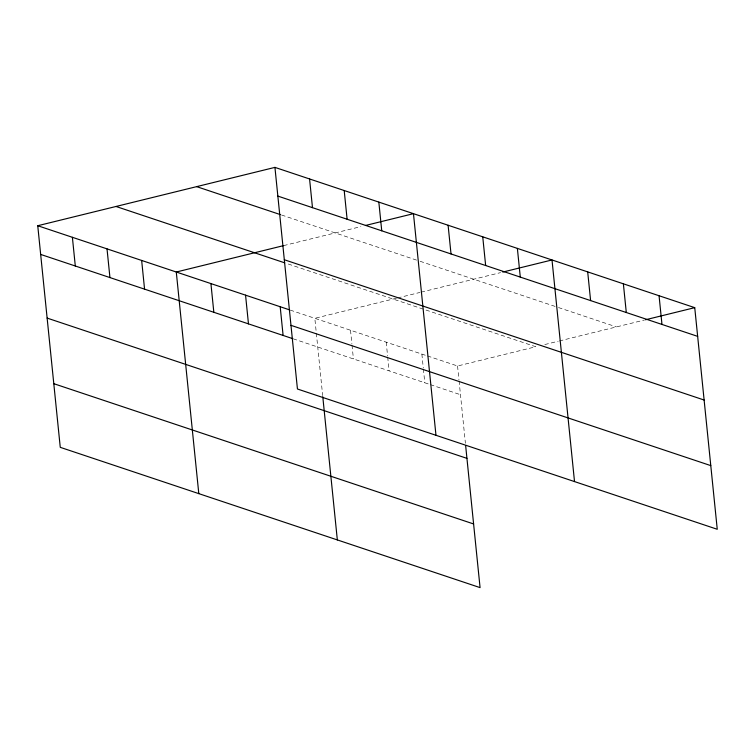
<?xml version="1.0" encoding="UTF-8"?>
<svg xmlns="http://www.w3.org/2000/svg" width="755" height="755" viewBox="0 0 755 755"><rect width="100%" height="100%" fill="white"/><g stroke="black" fill="none" stroke-linecap="round" stroke-linejoin="round"><path stroke-width="0.57" stroke-dasharray="3.77 2.83" d="M283.672 245.602L360.918 226.604M396.45 298.225L314.826 318.308L316.222 332.087M397.574 297.951L419.969 292.44M421.092 292.166L500.574 272.621M427.453 355.935L457.558 365.996L535.823 346.743L285.843 263.212M544.789 344.544L558.228 341.241M559.351 340.958L644.421 320.035M281.568 215.005L418.987 260.928M420.11 261.296L557.369 307.162M558.483 307.54L616.467 326.915M290.241 310.097L426.33 355.567M293.157 338.797L429.246 384.267M430.369 384.644L460.474 394.705M457.558 365.996L458.955 379.774M459.078 380.926L465.41 443.317M421.875 354.076L423.272 367.855M423.385 369.006L424.791 382.785M386.192 342.157L387.589 355.935M387.702 357.077L389.108 370.856M350.509 330.228L351.905 344.006M352.019 345.158L353.425 358.936M316.336 333.229L322.678 395.62"/><path stroke-width="1.13" d="M465.646 445.629L480.067 587.616L60.258 447.337L37.75 225.726L274.933 167.383L694.742 307.662L717.25 529.274L297.442 389.004L274.933 167.383M283.672 245.602L176.283 272.017L198.801 493.628M365.392 225.5L413.466 213.674L435.975 435.295M502.802 272.064L552.009 259.965L574.517 481.586M645.544 319.761L694.742 307.662M277.849 196.092L697.658 336.362M196.659 186.636L280.454 214.637M284.314 259.748L704.122 400.027M116.025 206.474L284.72 262.844M37.75 225.726L289.127 309.72M290.977 325.339L710.785 465.618M40.666 254.426L292.043 338.429M47.131 318.091L466.939 458.361M53.794 383.682L473.602 523.951M659.058 295.733L661.975 324.442M623.375 283.814L626.291 312.513M587.692 271.885L590.608 300.594M517.373 248.395L520.289 277.094M482.738 236.825L485.654 265.524M448.102 225.245L451.018 253.954M378.831 202.104L381.747 230.803M344.204 190.534L347.111 219.233M309.569 178.954L312.485 207.663M322.791 396.781L337.334 539.919M280.19 306.738L283.106 335.437M245.554 295.158L248.47 323.867M210.919 283.587L213.835 312.296M141.657 260.447L144.564 289.146M107.021 248.867L109.937 277.576M72.386 237.296L75.302 266.005"/></g></svg>
